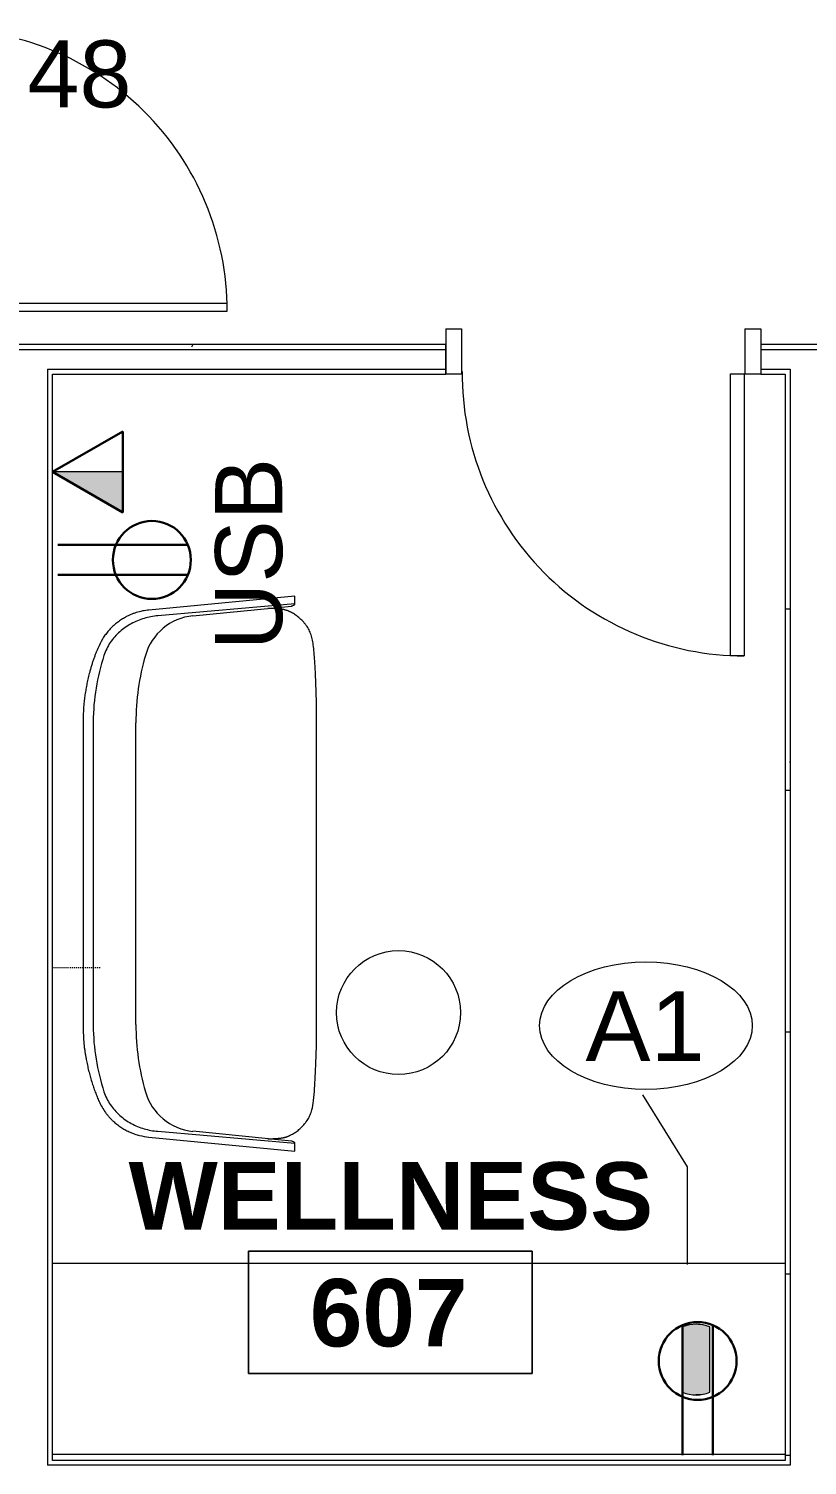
# Model space of a CAD drawing. Header units: inches. Extents: x -1180 to 2011, y -268 to 2143.
# Drawn here: x -449.4 to -350.6, y 1027.9 to 1210.3 of the extents above; entities that cross this region are included whole.
import ezdxf

# ---------------------------------------------------------------- set-up
doc = ezdxf.new("R2010")
doc.units = ezdxf.units.IN
doc.header["$MEASUREMENT"] = 0
doc.linetypes.add('Dash 1_8_', pattern=[0.25, 0.125, -0.125])
for name, color, linetype, lineweight in [('A-ANNO-NOTE', 131, 'Continuous', 13), ('A-AREA-IDEN', 2, 'Continuous', 9), ('A-DOOR', 31, 'Continuous', 13), ('A-DOOR-FRAM', 31, 'Continuous', 20), ('A-WALL', 113, 'Continuous', 13), ('A-WALL-PATT', 111, 'Continuous', 13), ('I-FURN', 30, 'Continuous', 9), ('I-WALL', 2, 'Continuous', 13), ('Q-CASE', 31, 'Continuous', 13), ('Q-SPCQ-IDEN', 132, 'Continuous', 9)]:
    doc.layers.add(name, color=color, linetype=linetype, lineweight=lineweight)
doc.styles.add('Arial', font='arial.ttf', dxfattribs={"height": 8.851796})
doc.styles.add('Swis721 Lt BT', font='swissl.ttf', dxfattribs={"height": 8.514638})
doc.styles.add('Swis721 Lt BT_B', font='', dxfattribs={"height": 8.583975})
doc.styles.get('Swis721 Lt BT_B').set_extended_font_data('Swis721 Lt BT', bold=True)
pattern_1 = [(0, (0, 0), (30.72, 7.68), [1.267, -21.773, 1.267, -21.773, -122.88]), (0, (0, 0), (30.72, 7.68), [-46.08, 1.267, -44.813, 1.267, -21.773, -53.76]), (0, (0, 0), (30.72, 7.68), [-115.2, 1.267, -14.093, 1.267, -37.133]), (120, (11.52, 3.84), (-22.011075, 22.7643), [1.267, -21.773, 1.267, -21.773, -122.88]), (120, (11.52, 3.84), (-22.011075, 22.7643), [-46.08, 1.267, -44.813, 1.267, -21.773, -53.76]), (120, (11.52, 3.84), (-22.011075, 22.7643), [-115.2, 1.267, -14.093, 1.267, -37.133]), (240, (15.36, 19.2), (-8.708925, -30.4443), [1.267, -21.773, 1.267, -21.773, -122.88]), (240, (15.36, 19.2), (-8.708925, -30.4443), [-46.08, 1.267, -44.813, 1.267, -21.773, -53.76]), (240, (15.36, 19.2), (-8.708925, -30.4443), [-115.2, 1.267, -14.093, 1.267, -37.133])]

# ---------------------------------------------------------------- blocks, each defined once
blk = doc.blocks.new('Single Glass Door - 36_ x 96_-5001190-6TH FLOOR POWER _ SIGNAL')
at = {"layer": 'A-DOOR', "lineweight": 20}
for p, q in [((16.90625, 36.0625), (16.90625, 0.25)), ((17.90625, 36.0625), (16.90625, 36.0625)), ((17.90625, 0.25), (17.90625, 36.0625)), ((16.90625, 0.25), (17.90625, 0.25))]:
    blk.add_line(p, q, dxfattribs=at)
at = {"layer": 'A-DOOR', "lineweight": 9}
blk.add_arc((17.90625, 0.25), 35.8125, 90, 180.5, dxfattribs=at)
blk = doc.blocks.new('Steelcase Coalesse - Await - Table - Freestanding - 25__ H-5521174-6TH FLOOR POWER _ SIGNAL')
at = {"layer": 'I-FURN'}
blk.add_circle((-16.39, 6.49), 7.87, dxfattribs=at)
blk = doc.blocks.new('Seating-Lounge-Teknion-STRCB_Cover-R2014 - Sofa Two Seater-5537258-6TH FLOOR POWER _ SIGNAL')
at = {"layer": 'I-FURN'}
for p, q in [((20.08, 16.11), (-20.08, 16.11)), ((19.3, 14.85), (-19.3, 14.85)), ((-19.16, 9.42), (19.16, 9.42)), ((-33.48, 7.77), (-35.26, -10.77)), ((35.26, -10.77), (33.48, 7.77)), ((-32.74, 6.65), (-34.26, -10.77)), ((34.26, -10.77), (32.74, 6.65)), ((-33.98, -10.33), (-32.74, 2.2)), ((32.74, 2.2), (33.98, -10.33)), ((-33.98, -10.33), (-33.68, -7.34)), ((33.68, -7.34), (33.98, -10.33)), ((-35.26, -10.77), (-34.22, -10.77)), ((34.22, -10.77), (35.26, -10.77)), ((-22.26, -13.49), (22.26, -13.49))]:
    blk.add_line(p, q, dxfattribs=at)
for centre, major_axis, ratio, start_param, end_param in [((-19.13, -10.07), (26.29, 0), 0.947891, 1.577254, 1.903239), ((19.13, -10.07), (26.29, 0), 0.947891, 1.238354, 1.564339), ((-19.16, -21.44), (30.94, 0), 0.997564, 1.570796, 1.850729), ((19.16, -21.44), (30.94, 0), 0.997564, 1.290864, 1.570796), ((-25.78, 1.51), (7, 0), 0.997564, 1.850729, 3.043406), ((25.78, 1.51), (7, 0), 0.997564, 0.098186, 1.290864)]:
    blk.add_ellipse(centre, major_axis=major_axis, ratio=ratio, start_param=start_param, end_param=end_param, dxfattribs=at)
for points, knots in [([(-20.08, 16.11), (-20.35, 16.11), (-20.76, 16.1), (-21.32, 16.06), (-21.76, 16.02), (-22.21, 15.97), (-22.67, 15.9), (-23.14, 15.83), (-23.57, 15.75), (-23.97, 15.67), (-24.44, 15.57), (-24.92, 15.46), (-25.4, 15.34), (-25.86, 15.21), (-26.44, 15.04), (-27.12, 14.82), (-27.76, 14.6), (-28.37, 14.35), (-28.76, 14.18), (-28.95, 14.1)], [0, 0, 0, 0, 0.1, 0.15, 0.2, 0.25, 0.3, 0.35, 0.4, 0.4375, 0.475, 0.55, 0.5875, 0.625, 0.7, 0.775, 0.85, 0.925, 1, 1, 1, 1]), ([(28.95, 14.1), (28.71, 14.21), (28.34, 14.38), (27.82, 14.59), (27.41, 14.74), (26.98, 14.89), (26.53, 15.04), (26.06, 15.17), (25.64, 15.29), (25.24, 15.39), (24.76, 15.51), (24.27, 15.62), (23.79, 15.71), (23.31, 15.8), (22.71, 15.9), (22, 16), (21.33, 16.06), (20.69, 16.1), (20.28, 16.11), (20.08, 16.11)], [0, 0, 0, 0, 0.1, 0.15, 0.2, 0.25, 0.3, 0.35, 0.4, 0.4375, 0.475, 0.55, 0.5875, 0.625, 0.7, 0.775, 0.85, 0.925, 1, 1, 1, 1]), ([(-28.95, 14.1), (-29.2, 13.99), (-29.68, 13.74), (-30.24, 13.38), (-30.67, 13.05), (-30.98, 12.79), (-31.28, 12.51), (-31.6, 12.16), (-31.94, 11.74), (-32.3, 11.23), (-32.6, 10.71), (-32.87, 10.15), (-33.1, 9.57), (-33.33, 8.79), (-33.44, 8.18), (-33.48, 7.77)], [0, 0, 0, 0, 0.1, 0.2, 0.25, 0.3, 0.35, 0.4, 0.475, 0.55, 0.625, 0.7, 0.775, 0.85, 1, 1, 1, 1]), ([(-27.71, 13.49), (-28.01, 13.39), (-28.57, 13.16), (-29.63, 12.54), (-30.77, 11.53), (-31.8, 10.05), (-32.36, 8.67), (-32.64, 7.52), (-32.72, 6.94), (-32.74, 6.65)], [-1, -1, -1, -1, -0.9, -0.8, -0.6, -0.4, -0.2, -0.1, 0, 0, 0, 0]), ([(32.74, 6.65), (32.72, 6.94), (32.64, 7.53), (32.36, 8.67), (31.8, 10.05), (30.94, 11.28), (30.09, 12.14), (29.37, 12.7), (28.57, 13.16), (28.01, 13.39), (27.71, 13.49)], [-1, -1, -1, -1, -0.9, -0.8, -0.6, -0.4, -0.3, -0.2, -0.1, 0, 0, 0, 0]), ([(33.48, 7.77), (33.45, 8.04), (33.37, 8.59), (33.2, 9.25), (33.02, 9.77), (32.87, 10.15), (32.69, 10.52), (32.47, 10.94), (32.18, 11.41), (31.82, 11.9), (31.42, 12.36), (30.98, 12.79), (30.51, 13.18), (29.86, 13.65), (29.32, 13.93), (28.95, 14.1)], [0, 0, 0, 0, 0.1, 0.2, 0.25, 0.3, 0.35, 0.4, 0.475, 0.55, 0.625, 0.7, 0.775, 0.85, 1, 1, 1, 1]), ([(-33.68, -7.34), (-33.68, -7.56), (-33.68, -7.86), (-33.66, -8.22), (-33.65, -8.47), (-33.63, -8.69), (-33.61, -8.88), (-33.59, -9.06), (-33.56, -9.19), (-33.55, -9.29), (-33.53, -9.38), (-33.5, -9.49), (-33.47, -9.58), (-33.45, -9.65), (-33.43, -9.71), (-33.42, -9.76), (-33.4, -9.82), (-33.37, -9.89), (-33.34, -9.96), (-33.32, -10.01), (-33.29, -10.06), (-33.27, -10.13), (-33.22, -10.22), (-33.14, -10.38), (-33.03, -10.58), (-32.88, -10.81), (-32.72, -11.04), (-32.52, -11.27), (-32.22, -11.6), (-31.88, -11.92), (-31.52, -12.21), (-31.15, -12.46), (-30.67, -12.71), (-29.92, -12.96), (-28.88, -13.13), (-27.33, -13.27), (-25.58, -13.36), (-23.82, -13.43), (-22.8, -13.47), (-22.26, -13.49)], [0, 0, 0, 0, 0.016667, 0.025, 0.033333, 0.041667, 0.05, 0.058333, 0.066667, 0.070833, 0.075, 0.083333, 0.091667, 0.095833, 0.1, 0.104167, 0.108333, 0.116667, 0.125, 0.129167, 0.133333, 0.141667, 0.15, 0.166667, 0.2, 0.233333, 0.266667, 0.3, 0.333333, 0.4, 0.433333, 0.466667, 0.533333, 0.6, 0.7, 0.8, 0.9, 0.95, 1, 1, 1, 1]), ([(22.26, -13.49), (22.62, -13.48), (23.31, -13.45), (24.26, -13.42), (25.12, -13.38), (25.9, -13.35), (26.61, -13.31), (27.46, -13.26), (28.38, -13.18), (29.13, -13.09), (29.65, -13), (30.01, -12.91), (30.35, -12.82), (30.76, -12.66), (31.15, -12.46), (31.52, -12.21), (31.88, -11.92), (32.31, -11.52), (32.66, -11.11), (32.88, -10.81), (33.03, -10.58), (33.14, -10.38), (33.22, -10.22), (33.27, -10.13), (33.29, -10.06), (33.32, -10.01), (33.34, -9.96), (33.37, -9.89), (33.4, -9.82), (33.42, -9.76), (33.43, -9.71), (33.45, -9.65), (33.47, -9.58), (33.5, -9.49), (33.53, -9.38), (33.55, -9.29), (33.56, -9.19), (33.59, -9.06), (33.61, -8.88), (33.63, -8.69), (33.65, -8.47), (33.66, -8.22), (33.68, -7.86), (33.68, -7.56), (33.68, -7.34)], [0, 0, 0, 0, 0.033333, 0.066667, 0.1, 0.133333, 0.166667, 0.2, 0.266667, 0.333333, 0.366667, 0.4, 0.433333, 0.466667, 0.533333, 0.566667, 0.6, 0.666667, 0.733333, 0.766667, 0.8, 0.833333, 0.85, 0.858333, 0.866667, 0.870833, 0.875, 0.883333, 0.891667, 0.895833, 0.9, 0.904167, 0.908333, 0.916667, 0.925, 0.929167, 0.933333, 0.941667, 0.95, 0.958333, 0.966667, 0.975, 0.983333, 1, 1, 1, 1])]:
    blk.add_open_spline(points, degree=3, knots=knots, dxfattribs=at)
for points in [[(-34.22, -10.77), (-34.21, -10.75), (-34.18, -10.73), (-34.13, -10.66), (-34.08, -10.57), (-34.03, -10.46), (-34, -10.37), (-33.98, -10.33)], [(33.98, -10.33), (34, -10.37), (34.03, -10.46), (34.08, -10.57), (34.13, -10.66), (34.18, -10.73), (34.21, -10.75), (34.22, -10.77)]]:
    blk.add_open_spline(points, degree=3, dxfattribs=at)
blk = doc.blocks.new('Single Flush - OTJ_SOLIDFLUSH_ALUM-5011040-6TH FLOOR POWER _ SIGNAL')
at = {"layer": 'A-DOOR', "lineweight": 20}
for p, q in [((16.15625, -1.875), (17.90625, -1.875)), ((16.15625, -37.6875), (16.15625, -1.875)), ((17.90625, -1.875), (17.90625, -37.6875)), ((17.90625, -37.6875), (16.15625, -37.6875))]:
    blk.add_line(p, q, dxfattribs=at)
at = {"layer": 'A-DOOR', "lineweight": 9}
blk.add_arc((17.90625, -1.875), 35.8125, 179.5, 270, dxfattribs=at)
at = {"layer": 'A-DOOR-FRAM'}
for p, q in [((-20, 3.875), (-20, -1.875)), ((-20, 3.875), (-18, 3.875)), ((-18, 3.875), (-18, -1.875)), ((18.000004, 3.875), (18.000004, -1.875)), ((18.000004, 3.875), (20.000004, 3.875)), ((20.000004, 3.875), (20.000004, -1.875)), ((-20, -1.875), (-18, -1.875)), ((18.000004, -1.875), (20.000004, -1.875))]:
    blk.add_line(p, q, dxfattribs=at)
blk = doc.blocks.new('Zira Wksta 12 - Type 1-V103-6TH FLOOR POWER _ SIGNAL')
at = {"layer": 'I-FURN', "linetype": 'Dash 1_8_'}
for p, q in [((-108, 111.78), (-108, 114)), ((-108, 107.88), (-108, 111.78))]:
    blk.add_line(p, q, dxfattribs=at)
blk = doc.blocks.new('C-Counter Top - ADJ HEIGHT-5671845-6TH FLOOR POWER _ SIGNAL')
at = {"layer": 'Q-CASE', "lineweight": 9}
for p, q in [((-47.26, -0.75), (45.79, -0.75)), ((-47.26, -25), (45.79, -25))]:
    blk.add_line(p, q, dxfattribs=at)
blk = doc.blocks.new('Room Tag - Room Name and Number-3379422-6TH FLOOR POWER _ SIGNAL')
at = {"layer": 'A-AREA-IDEN'}
for p, q in [((-0.1881, -0.1636), (-0.1881, -0.0018)), ((-0.1881, -0.0018), (0.1869, -0.0018)), ((0.1869, -0.0018), (-0.1881, -0.0018)), ((-0.1881, -0.0018), (-0.1881, -0.1636)), ((0.1869, -0.0018), (0.1869, -0.1636)), ((0.1869, -0.1636), (0.1869, -0.0018)), ((0.1869, -0.1636), (-0.1881, -0.1636)), ((-0.1881, -0.1636), (0.1869, -0.1636))]:
    blk.add_line(p, q, dxfattribs=at)
blk = doc.blocks.new('Appliance_Specialty Equipment Tag - Standard-3515593-6TH FLOOR POWER _ SIGNAL')
at = {"layer": 'Q-SPCQ-IDEN'}
blk.add_ellipse((-0.0499, 0.0037), major_axis=(-0.1406, 0), ratio=0.600473, dxfattribs=at)

msp = doc.modelspace()

# ---------------------------------------------------------------- hatches: boundary and pattern name
at = {"layer": 'A-ANNO-NOTE', "lineweight": 9}
for points in [[(-437.49, 1148.88), (-437.49, 1154.04), (-446.42, 1154.04), (-445.89, 1153.73)], [(-363.44, 1045.61), (-365.13, 1045.76), (-365.91, 1045.61)], [(-364.23, 1045.76), (-364.59, 1045.78), (-365.13, 1045.76)], [(-363.44, 1045.61), (-364.23, 1045.76), (-365.13, 1045.76)], [(-363.44, 1045.61), (-363.7, 1045.67), (-364.23, 1045.76)], [(-366.34, 1037.1), (-366.34, 1045.46), (-366.42, 1045.43)], [(-366.34, 1037.1), (-366.42, 1045.43), (-366.42, 1037.13)], [(-365.91, 1036.95), (-365.91, 1045.61), (-366.34, 1045.46)], [(-365.91, 1036.95), (-366.34, 1045.46), (-366.34, 1037.1)], [(-365.48, 1036.85), (-365.91, 1045.61), (-365.91, 1036.95)], [(-365.48, 1036.85), (-363.44, 1045.61), (-365.91, 1045.61)], [(-365.48, 1036.85), (-363.44, 1036.95), (-363.44, 1045.61)], [(-363.44, 1036.95), (-363.02, 1037.1), (-363.44, 1045.61)], [(-363.02, 1037.1), (-363.02, 1045.46), (-363.44, 1045.61)], [(-363.02, 1037.1), (-362.94, 1045.43), (-363.02, 1045.46)], [(-363.02, 1037.1), (-362.94, 1037.13), (-362.94, 1045.43)], [(-364.23, 1036.8), (-363.44, 1036.95), (-365.48, 1036.85)], [(-364.59, 1036.78), (-364.23, 1036.8), (-365.48, 1036.85)]]:
    msp.add_hatch(color=256, dxfattribs=at).paths.add_polyline_path(points, flags=0)
at = {"layer": 'A-WALL-PATT', "lineweight": 9}
h = msp.add_hatch(dxfattribs=at)
h.set_pattern_fill('FP_1', color=256, style=0, pattern_type=2)
h.set_pattern_definition(pattern_1)
h.paths.add_polyline_path([(-51.25, 1169.61), (-48.75, 1169.61), (-48.76, 1170.23), (-62.75, 1170.23), (-62.75, 1169.61), (-51.88, 1169.61)], flags=0)
h.paths.add_polyline_path([(-112.5, 1169.61), (-102.75, 1169.61), (-102.75, 1170.23), (-119.75, 1170.23), (-119.75, 1169.61), (-115, 1169.61)], flags=0)
h.paths.add_polyline_path([(-277.42, 1169.61), (-159.75, 1169.61), (-159.75, 1170.23), (-305.75, 1170.23), (-305.75, 1169.61)], flags=0)
h.paths.add_polyline_path([(-345.75, 1169.61), (-345.75, 1170.23), (-356.5, 1170.23), (-356.5, 1169.61), (-350.25, 1169.61)], flags=0)
h.paths.add_polyline_path([(-526.86, 1169.61), (-460.55, 1169.61), (-460.55, 1170.23), (-585.92, 1170.23), (-585.92, 1169.61), (-582.8, 1169.61)], flags=0)
h.paths.add_polyline_path([(-460.05, 1169.61), (-396.5, 1169.61), (-396.5, 1170.23), (-460.05, 1170.23)], flags=0)
h = msp.add_hatch(dxfattribs=at)
h.set_pattern_fill('FP_1', color=256, style=0, pattern_type=2)
h.set_pattern_definition(pattern_1)
h.paths.add_polyline_path([(-62.75, 1166.48), (-51.88, 1166.48), (-51.89, 1167.11), (-62.75, 1167.11)], flags=0)
h.paths.add_polyline_path([(-102.75, 1166.48), (-102.75, 1167.11), (-112.5, 1167.11), (-112.5, 1166.48), (-111.88, 1166.48)], flags=0)
h.paths.add_polyline_path([(-115.63, 1166.48), (-115, 1166.48), (-115, 1167.11), (-119.75, 1167.11), (-119.75, 1166.48)], flags=0)
h.paths.add_polyline_path([(-267.2, 1166.48), (-227.75, 1166.48), (-227.75, 1167.11), (-305.75, 1167.11), (-305.75, 1166.48), (-277.42, 1166.48)], flags=0)
h.paths.add_polyline_path([(-198.12, 1166.48), (-159.75, 1166.48), (-159.75, 1167.11), (-223.75, 1167.11), (-223.75, 1166.48), (-217.89, 1166.48)], flags=0)
h.paths.add_polyline_path([(-349.62, 1166.48), (-345.75, 1166.48), (-345.75, 1167.11), (-350.25, 1167.11), (-350.25, 1166.48)], flags=0)
h.paths.add_polyline_path([(-352.75, 1166.48), (-352.75, 1167.11), (-356.5, 1167.11), (-356.5, 1166.48), (-353.37, 1166.48)], flags=0)
h.paths.add_polyline_path([(-396.5, 1166.48), (-396.5, 1167.11), (-447.05, 1167.11), (-447.05, 1166.48), (-397.03, 1166.48)], flags=0)
h.paths.add_polyline_path([(-473.74, 1166.48), (-449.55, 1166.48), (-449.55, 1167.11), (-582.8, 1167.11), (-582.8, 1166.48), (-478.17, 1166.48)], flags=0)
h = msp.add_hatch(dxfattribs=at)
h.set_pattern_fill('FP_1', color=256, style=0, pattern_type=2)
h.set_pattern_definition(pattern_1)
h.paths.add_polyline_path([(-353.37, 1028.48), (-352.75, 1028.48), (-352.75, 1166.48), (-353.37, 1166.48), (-353.37, 1070.86)], flags=0)
h = msp.add_hatch(dxfattribs=at)
h.set_pattern_fill('FP_1', color=256, style=0, pattern_type=2)
h.set_pattern_definition(pattern_1)
h.paths.add_polyline_path([(-353.37, 1027.86), (-352.75, 1027.86), (-352.75, 1028.48), (-446.42, 1028.48), (-446.42, 1027.86), (-397.03, 1027.86)], flags=0)
h.paths.add_polyline_path([(-350.25, 1027.86), (-228.37, 1027.86), (-228.37, 1028.48), (-350.25, 1028.48)], flags=0)

# ---------------------------------------------------------------- linework, layer by layer
at = {"layer": 'A-ANNO-NOTE', "lineweight": 30}
for p, q in [((-446.42, 1154.04), (-437.49, 1159.19)), ((-437.49, 1159.19), (-437.49, 1148.88)), ((-446.42, 1154.04), (-437.49, 1148.88)), ((-445.77, 1144.78), (-429.24, 1144.78)), ((-445.77, 1140.95), (-429.24, 1140.95)), ((-366.42, 1029.13), (-366.42, 1045.66)), ((-362.59, 1029.13), (-362.59, 1045.66))]:
    msp.add_line(p, q, dxfattribs=at)
at = {"layer": 'A-ANNO-NOTE', "lineweight": 9}
for p, q in [((-446.42, 1154.04), (-437.49, 1148.88)), ((-437.49, 1154.04), (-446.42, 1154.04)), ((-437.49, 1148.88), (-437.49, 1154.04)), ((-366.42, 1045.43), (-366.42, 1037.13)), ((-362.94, 1037.13), (-362.94, 1045.43))]:
    msp.add_line(p, q, dxfattribs=at)
at = {"layer": 'A-ANNO-NOTE', "lineweight": 30}
for centre in [(-433.81, 1142.86), (-364.5, 1041.1)]:
    msp.add_circle(centre, 4.95, dxfattribs=at)
at = {"layer": 'A-ANNO-NOTE', "lineweight": 9}
for start, end in [(67.2244, 112.7756), (247.2244, 292.7756)]:
    msp.add_arc((-364.68, 1041.28), 4.5, start, end, dxfattribs=at)
at = {"layer": 'A-WALL'}
for p, q in [((-585.3, 1169.61), (-396.5, 1169.61)), ((-356.5, 1169.61), (-345.75, 1169.61)), ((-447.05, 1167.11), (-396.5, 1167.11)), ((-447.05, 1167.11), (-447.05, 1027.86)), ((-356.5, 1167.11), (-352.75, 1167.11)), ((-352.75, 1167.11), (-352.75, 1027.86)), ((-352.75, 1027.86), (-447.05, 1027.86))]:
    msp.add_line(p, q, dxfattribs=at)
at = {"layer": 'I-WALL'}
for p, q in [((-396.5, 1170.23), (-460.05, 1170.23)), ((-396.5, 1166.48), (-396.5, 1170.23)), ((-345.75, 1170.23), (-356.5, 1170.23)), ((-356.5, 1170.23), (-356.5, 1166.48)), ((-446.42, 1166.48), (-396.5, 1166.48)), ((-446.42, 1028.48), (-446.42, 1166.48)), ((-356.5, 1166.48), (-353.37, 1166.48)), ((-353.37, 1166.48), (-353.37, 1028.48)), ((-353.37, 1028.48), (-446.42, 1028.48))]:
    msp.add_line(p, q, dxfattribs=at)
at = {"layer": 'Q-SPCQ-IDEN'}
for p, q in [((-365.78, 1065.76), (-371.48, 1074.91)), ((-365.78, 1053.36), (-365.78, 1065.76))]:
    msp.add_line(p, q, dxfattribs=at)

# ---------------------------------------------------------------- block references
at = {"layer": 'A-AREA-IDEN', "xscale": 95.99999999999994, "yscale": 95.99999999999994, "zscale": 95.99999999999994}
msp.add_blockref('Room Tag - Room Name and Number-3379422-6TH FLOOR POWER _ SIGNAL', (-403.47, 1055.22), dxfattribs=at)
at = {"layer": 'A-DOOR', "rotation": 269.9999999999999}
msp.add_blockref('Single Glass Door - 36_ x 96_-5001190-6TH FLOOR POWER _ SIGNAL', (-460.3, 1192.36), dxfattribs=at)
at = {"layer": 'A-DOOR'}
msp.add_blockref('Single Flush - OTJ_SOLIDFLUSH_ALUM-5011040-6TH FLOOR POWER _ SIGNAL', (-376.5, 1168.36), dxfattribs=at)
at = {"layer": 'I-FURN'}
for name, p, rotation in [('Seating-Lounge-Teknion-STRCB_Cover-R2014 - Sofa Two Seater-5537258-6TH FLOOR POWER _ SIGNAL', (-426.41, 1103.02), 90.00000000000031), ('Zira Wksta 12 - Type 1-V103-6TH FLOOR POWER _ SIGNAL', (-554.3, 983.1), 270.0000000000001)]:
    msp.add_blockref(name, p, dxfattribs=dict(at, rotation=rotation))
msp.add_blockref('Steelcase Coalesse - Await - Table - Freestanding - 25__ H-5521174-6TH FLOOR POWER _ SIGNAL', (-386.1, 1078.87), dxfattribs=at)
at = {"layer": 'Q-CASE', "lineweight": 9, "rotation": 180}
msp.add_blockref('C-Counter Top - ADJ HEIGHT-5671845-6TH FLOOR POWER _ SIGNAL', (-400.63, 1028.48), dxfattribs=at)
at = {"layer": 'Q-SPCQ-IDEN', "xscale": 95.99999999999994, "yscale": 95.99999999999994, "zscale": 95.99999999999994}
msp.add_blockref('Appliance_Specialty Equipment Tag - Standard-3515593-6TH FLOOR POWER _ SIGNAL', (-366.28, 1083.35), dxfattribs=at)

# ---------------------------------------------------------------- texts
at = {"layer": 'A-ANNO-NOTE', "lineweight": 9, "insert": (-443.01, 1208.86), "char_height": 8.515, "width": 15.12, "attachment_point": 2, "line_spacing_factor": 1.00667, "style": 'Swis721 Lt BT'}
msp.add_mtext('48', dxfattribs=at)
at = {"layer": 'A-ANNO-NOTE', "lineweight": 9, "insert": (-425.78, 1143.6), "char_height": 8.515, "width": 27.648, "attachment_point": 2, "rotation": 90, "line_spacing_factor": 1.00667, "style": 'Swis721 Lt BT'}
msp.add_mtext('USB', dxfattribs=at)
at = {"layer": 'A-AREA-IDEN', "char_height": 8.584, "attachment_point": 2, "line_spacing_factor": 0.998538, "style": 'Swis721 Lt BT_B'}
for s, insert, width in [('WELLNESS', (-403.46, 1066.36), 72.576), ('607', (-403.75, 1051.53), 23.004)]:
    msp.add_mtext(s, dxfattribs=dict(at, insert=insert, width=width))
at = {"layer": 'Q-SPCQ-IDEN', "insert": (-371.18, 1088.07), "char_height": 8.852, "width": 18.036, "attachment_point": 2, "line_spacing_factor": 0.938532, "style": 'Arial'}
msp.add_mtext('A1', dxfattribs=at)

doc.saveas('drawing.dxf')
